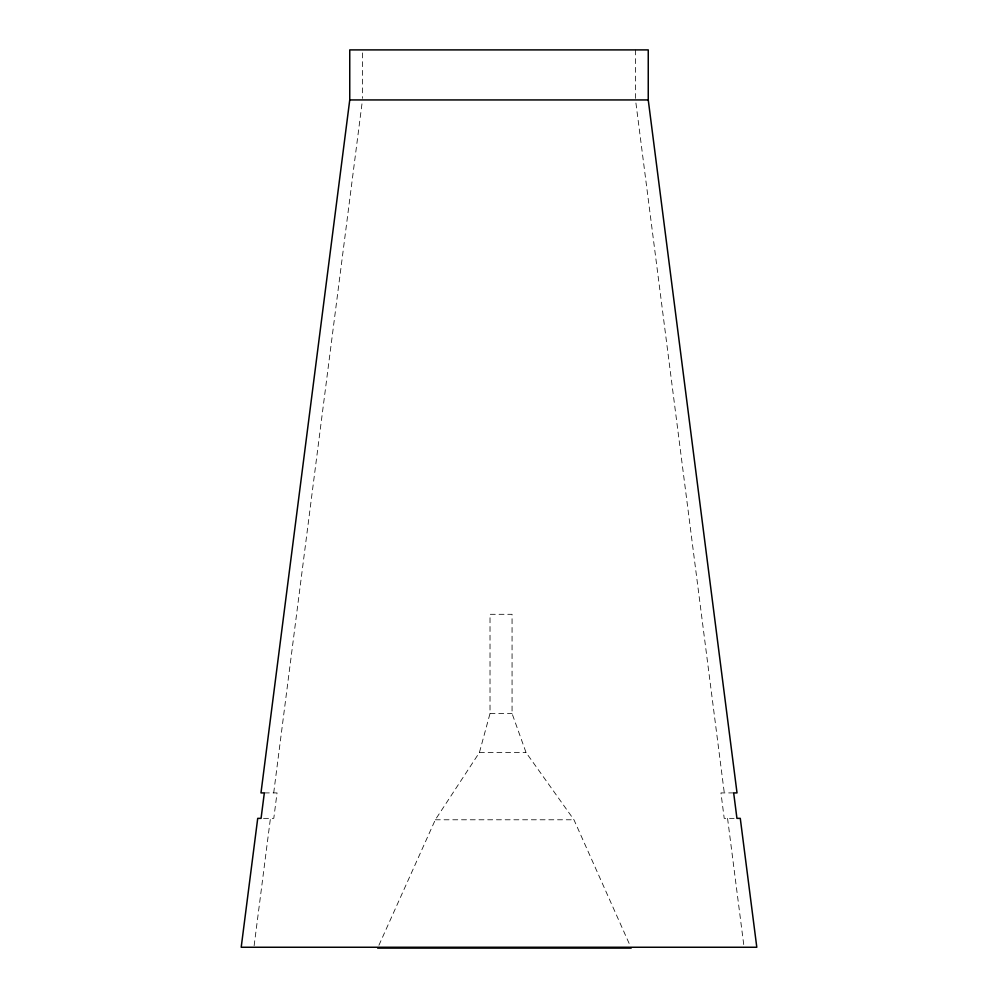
<?xml version="1.0" encoding="UTF-8"?>
<svg xmlns="http://www.w3.org/2000/svg" width="998" height="998" viewBox="0 0 998 998"><rect width="100%" height="100%" fill="white"/><g stroke="black" fill="none" stroke-linecap="round" stroke-linejoin="round"><path stroke-width="0.75" stroke-dasharray="4.99 3.74" d="M254.128 945.717L270.433 818.36M273.702 792.911L362.074 103.019M378.916 945.281L435.315 819.782L479.414 752.529L490.018 713.52L490.018 614.306L512.061 614.306L512.061 713.52L526.046 752.529L573.962 819.782L629.95 945.281M490.018 713.52L512.061 713.52M479.414 752.529L526.046 752.529M264.333 792.911L277.045 792.911L273.789 818.36L261.064 818.36M733.667 792.911L720.955 792.911L724.211 818.36L734.104 818.36M435.315 819.782L573.962 819.782M635.926 103.019L724.299 792.911M727.567 818.36L743.872 945.717M635.526 49.9L635.526 98.415M362.474 52.931L362.474 98.415"/><path stroke-width="1.5" d="M349.749 99.937L260.977 792.911L264.333 792.911L261.064 818.36L257.721 818.36L241.204 947.252L756.796 947.252L740.279 818.36L736.936 818.36L733.667 792.911L737.023 792.911L648.251 99.937L648.251 49.9L349.749 49.9L349.749 99.937L648.251 99.937M377.656 948.1L631.198 948.1"/></g></svg>
